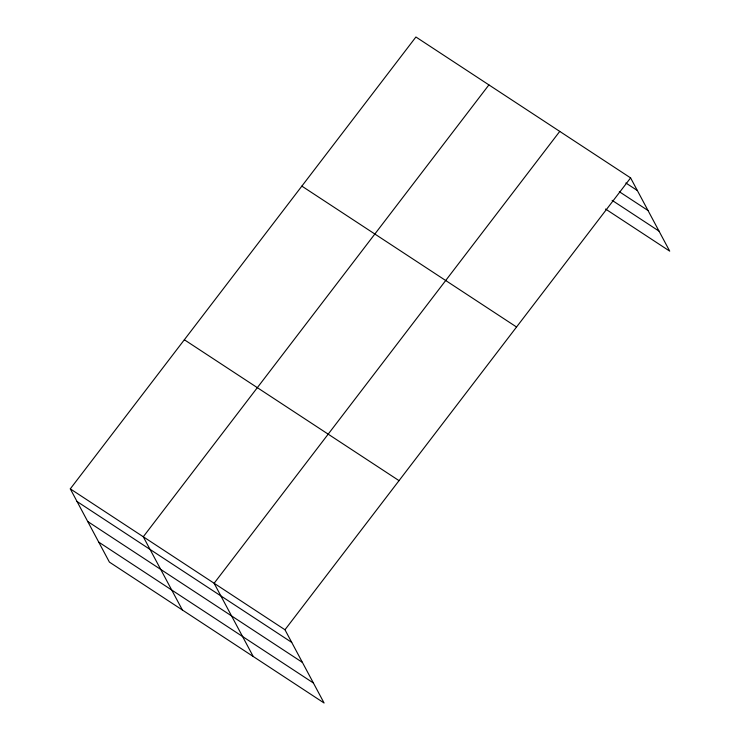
<?xml version="1.0" encoding="UTF-8"?>
<svg xmlns="http://www.w3.org/2000/svg" width="740" height="740" viewBox="0 0 740 740"><rect width="100%" height="100%" fill="white"/><g stroke="black" fill="none" stroke-linecap="round" stroke-linejoin="round"><path stroke-width="1.11" d="M70.291 488.863L284.974 629.759L324.083 703L109.4 562.104L70.291 488.863L415.917 37L630.6 177.896L669.709 251.138L605.561 209.041M488.909 84.906L143.282 536.768L182.392 610.01M559.755 131.396L214.128 583.268L253.237 656.51M284.974 629.759L630.6 177.896M625.864 182.993L637.353 190.531M619.306 191.688L648.027 210.53M612.119 200.346L659.035 231.139M301.855 186.119L516.548 327.006M184.343 339.753L399.036 480.649M77.043 501.507L291.726 642.403M87.718 521.506L302.401 662.402M98.716 542.106L313.409 683.002"/></g></svg>
